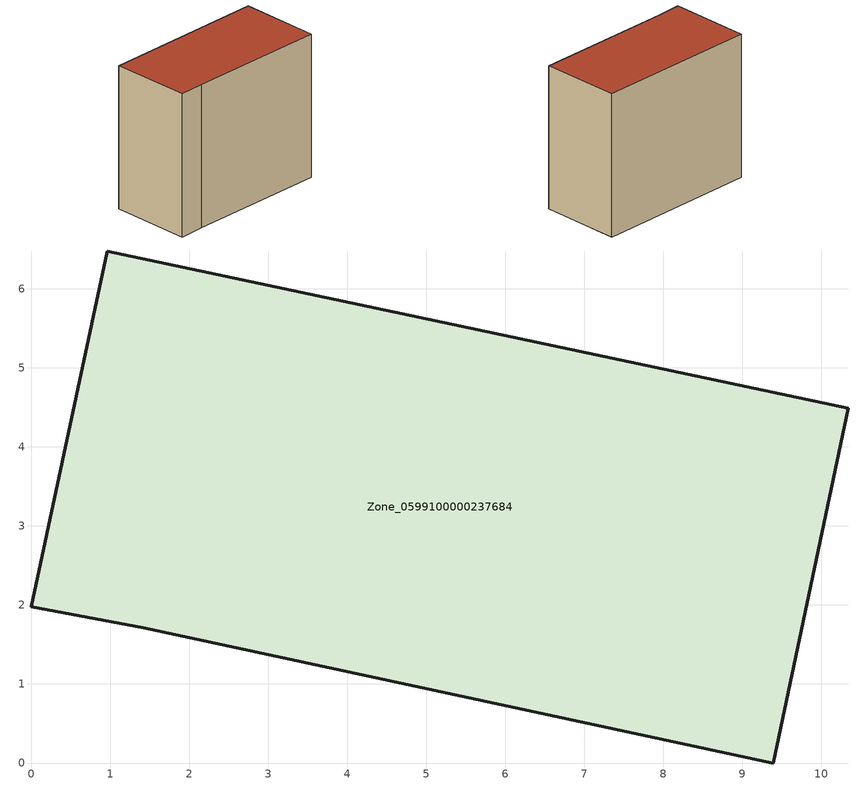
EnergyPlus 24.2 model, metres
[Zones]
Zone_0599100000237684
 floor ground (C_G): 9.39,0 1.42,1.71 0,1.98 0.96,6.48 10.34,4.49 z0
 wall outside (C_F): 1.42,1.71 9.39,0 10.34,4.49 0.96,6.48 0,1.98 1.42,1.71 z0:8.35
 roof outside (C_R): 10.34,4.49 0.96,6.48 0,1.98 1.42,1.71 9.39,0 z8.35
[BUILDING]
Pand.0599100000237684: North Axis=0; Terrain=City; Loads Convergence Tolerance Value=0.04; Temperature Convergence Tolerance Value=0.4; Solar Distribution=FullExterior; Maximum Number of Warmup Days=25; Minimum Number of Warmup Days=1
[Site:Location]
Rotterdam.The.Hague.AP_ZH_NLD Design_Conditions: Latitude=51.96; Longitude=4.45; Time Zone=1; Elevation=-4.5
[SITE:GROUNDTEMPERATURE:BUILDINGSURFACE]
18, 18, 18, 18, 18, 18, 18, 18, 18, 18, 18, 18
[MATERIAL] Thermal Absorptance=0.9; Solar Absorptance=0.7; Visible Absorptance=0.7
Name | Roughness | Thickness | Conductivity | Density | Specific Heat
G.TC.1975-1991 | MediumSmooth | 0.15 | 0.288461 | 540 | 1210
F.TC.1975-1991 | Rough | 0.3 | 0.230769 | 1920 | 840
R.TC.1975-1991 | MediumRough | 0.2 | 0.153846 | 1500 | 1000
[CONSTRUCTION]
C_G: G.TC.1975-1991
C_F: F.TC.1975-1991
C_R: R.TC.1975-1991
[ZONE]
Zone_0599100000237684: Type=1; Multiplier=1; Ceiling Height=Autocalculate; Volume=Autocalculate; Floor Area=autocalculate; Part of Total Floor Area=Yes
[ZONEINFILTRATION:DESIGNFLOWRATE]
Infil_Zone_0599100000237684: Zone or ZoneList or Space or SpaceList=Zone_0599100000237684; Schedule=AlwaysOn; Design Flow Rate Calculation Method=Flow/Area; Flow Rate per Floor Area=0.003; Constant Term Coefficient=1; Temperature Term Coefficient=0; Velocity Term Coefficient=0; Velocity Squared Term Coefficient=0
[HVACTEMPLATE:ZONE:IDEALLOADSAIRSYSTEM]
Zone_0599100000237684: Maximum Heating Supply Air Temperature=50; Minimum Cooling Supply Air Temperature=13; Maximum Heating Supply Air Humidity Ratio=0.0156; Minimum Cooling Supply Air Humidity Ratio=0.0077; Heating Limit=NoLimit; Cooling Limit=NoLimit; Dehumidification Control Type=ConstantSensibleHeatRatio; Cooling Sensible Heat Ratio=0.7; Dehumidification Setpoint=60; Humidification Control Type=None; Humidification Setpoint=30; Outdoor Air Method=None; Outdoor Air Flow Rate per Person=0.00944; Outdoor Air Flow Rate per Zone Floor Area=0; Outdoor Air Flow Rate per Zone=0; Demand Controlled Ventilation Type=None; Outdoor Air Economizer Type=NoEconomizer; Heat Recovery Type=None; Sensible Heat Recovery Effectiveness=0.7; Latent Heat Recovery Effectiveness=0.65
[ZONECONTROL:THERMOSTAT]
ThermostatControl_Zone_0599100000237684: Zone or ZoneList=Zone_0599100000237684; Control Type Schedule=DualSetpointControlType; Control 1=Thermostat_Zone_0599100000237684; Temperature Difference Between Cutout And Setpoint=0
[THERMOSTATSETPOINT:DUALSETPOINT]
Thermostat_Zone_0599100000237684: Heating Setpoint Temperature Schedule=HeatingSetpoint_Zone_0599100000237684; Cooling Setpoint Temperature Schedule=CoolingSetpoint_Zone_0599100000237684
[SCHEDULE:COMPACT]
HeatingSetpoint_Zone_0599100000237684: Through: 12/31, For: AllDays, Until: 24:00, 21
CoolingSetpoint_Zone_0599100000237684: Through: 12/31, For: AllDays, Until: 24:00, 24
DualSetpointControlType: Through: 12/31, For: AllDays, Until: 24:00, 4
AlwaysOn: Through: 12/31, For: AllDays, Until: 24:00, 1
